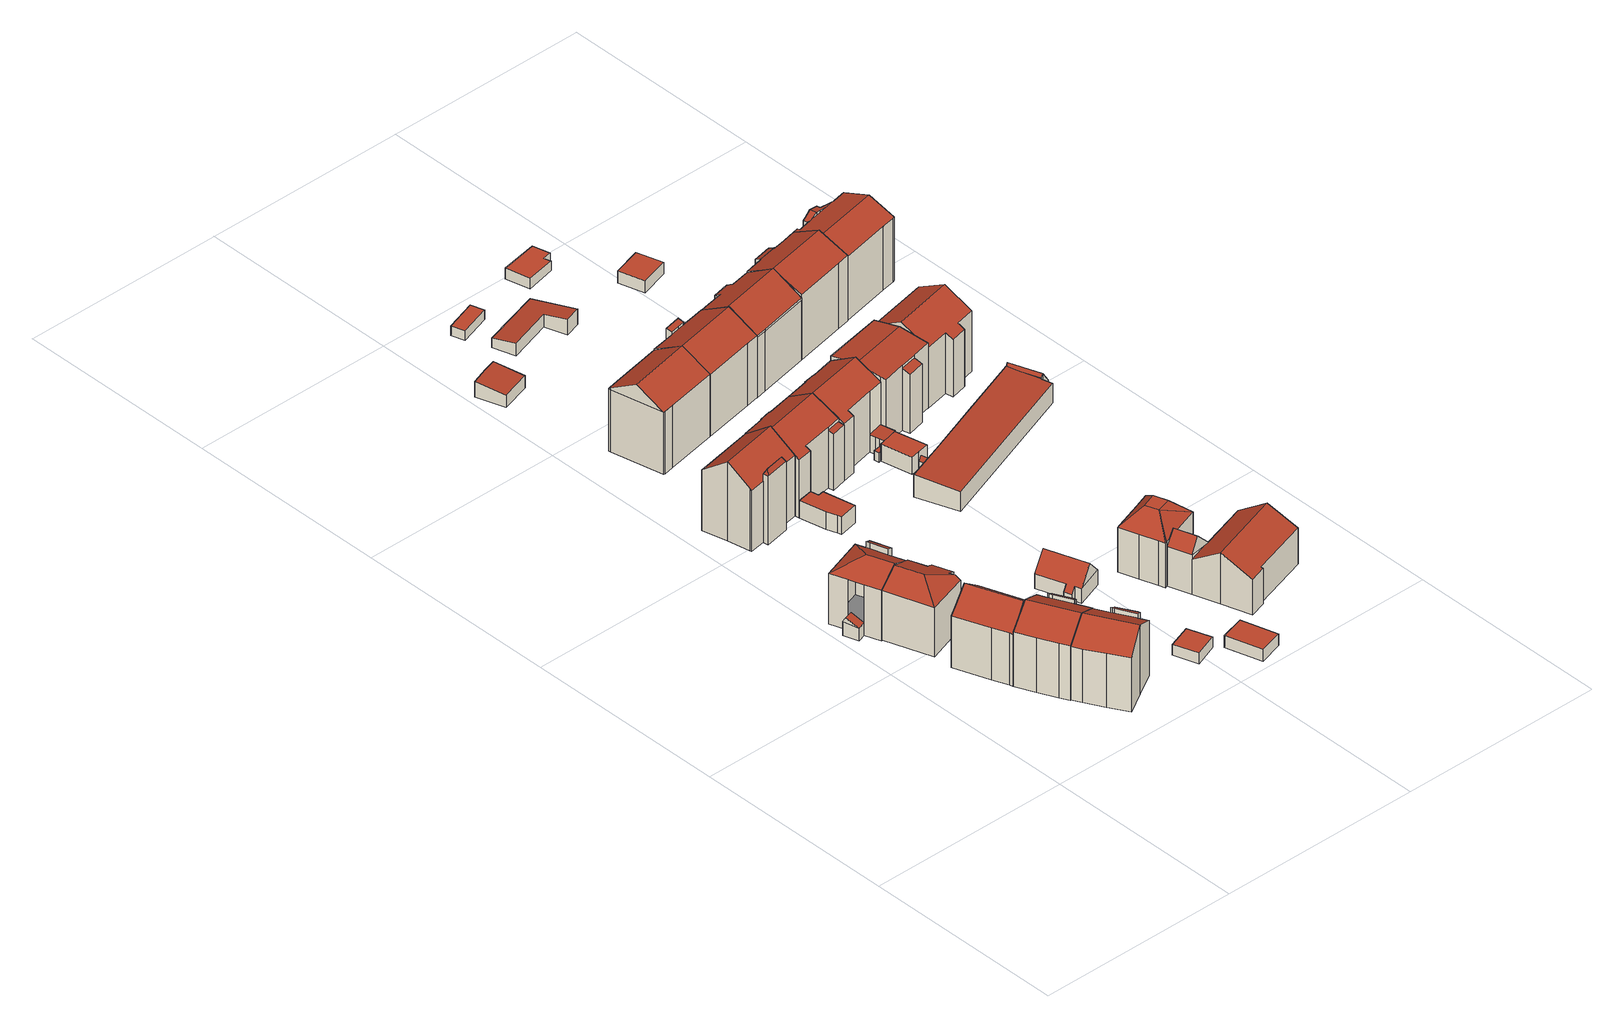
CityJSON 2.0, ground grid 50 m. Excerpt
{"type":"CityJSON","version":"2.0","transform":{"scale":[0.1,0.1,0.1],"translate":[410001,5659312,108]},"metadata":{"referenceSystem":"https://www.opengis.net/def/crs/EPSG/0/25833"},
"CityObjects":{
"building1":{"type":"Building","attributes":{"Dachtyp_tdc":"tdcGableRoof","Gemeindeschluessel":14612000,"Dachneigung":38.28,"QualitaetDacherkennung":72,"Geometrietyp2DReferenz":"3000","measuredHeight":17.63,"function":"31001_9998","roofType":"3100"},"geometry":[{"type":"Solid","lod":"2","boundaries":[[[[0,1,2,3]],[[1,4,5,2]],[[4,6,7,5]],[[6,8,9,7]],[[8,10,11,9]],[[10,12,13,11]],[[12,14,15,13]],[[14,16,17,15]],[[16,0,3,17]],[[12,10,8,6,4,1,0]],[[0,16,14,12]],[[3,2,5,7,9,11,13,15,17]]]],"semantics":{"surfaces":[{"type":"WallSurface"},{"type":"RoofSurface"},{"type":"GroundSurface"}],"values":[[0,0,0,0,0,0,0,0,0,1,1,2]]}}]},
"building2":{"type":"Building","attributes":{"Gemeindeschluessel":14612000,"Geometrietyp2DReferenz":"3000","function":"31001_9998","roofType":"9999"},"children":["building2-1","building2-2","building2-3"]},
"building2-1":{"type":"BuildingPart","attributes":{"Dachtyp_tdc":"tdcHipAndGableRoof","Dachneigung":29.23,"QualitaetDacherkennung":63,"Geometrietyp2DReferenz":"3000","measuredHeight":15.83,"roofType":"5000"},"parents":["building2"],"geometry":[{"type":"MultiSurface","lod":"2","boundaries":[[[18,19,20,21]],[[19,22,23,20]],[[22,24,25,23]],[[24,26,27,25]],[[26,28,27]],[[29,30,31]],[[29,32,33,30]],[[32,34,35,33]],[[34,36,37,35]],[[34,32,38]],[[32,29,26,24,22,38]],[[22,19,18,36,34,38]],[[20,23,25,27,30,33,35,37,21]]],"semantics":{"surfaces":[{"type":"WallSurface"},{"type":"RoofSurface"},{"type":"GroundSurface"}],"values":[0,0,0,0,0,0,0,0,0,1,1,1,2]}}]},
"building2-2":{"type":"BuildingPart","attributes":{"Dachtyp_tdc":"tdcPolyFlatRoof","Dachneigung":27.57,"QualitaetDacherkennung":47,"Geometrietyp2DReferenz":"3000","measuredHeight":14.24,"roofType":"2100"},"parents":["building2"],"geometry":[{"type":"MultiSurface","lod":"2","boundaries":[[[39,37,36]],[[39,40,41,37]],[[40,42,43,41]],[[42,44,21,43]],[[44,18,21]],[[44,42,40,39]],[[37,41,43,21]]],"semantics":{"surfaces":[{"type":"WallSurface"},{"type":"RoofSurface"},{"type":"GroundSurface"}],"values":[0,0,0,0,0,1,2]}}]},
"building2-3":{"type":"BuildingPart","attributes":{"Dachtyp_tdc":"tdcGableRoof","Dachneigung":25.14,"QualitaetDacherkennung":19,"Geometrietyp2DReferenz":"3000","measuredHeight":4.62,"roofType":"3100"},"parents":["building2"],"geometry":[{"type":"MultiSurface","lod":"2","boundaries":[[[28,45,46,47]],[[48,46,45,31]],[[47,46,48]],[[27,49,50,30]],[[28,47,49,27]],[[47,48,50,49]],[[48,31,30,50]]],"semantics":{"surfaces":[{"type":"RoofSurface"},{"type":"WallSurface"},{"type":"GroundSurface"}],"values":[0,0,1,2,1,1,1]}}]},
"building3":{"type":"Building","attributes":{"Dachtyp_tdc":"tdcFreeFormRoof","Gemeindeschluessel":14612000,"Dachneigung":24,"QualitaetDacherkennung":48,"Geometrietyp2DReferenz":"3000","measuredHeight":15.44,"function":"31001_9998","roofType":"5000"},"geometry":[{"type":"Solid","lod":"2","boundaries":[[[[24,51,52,53]],[[51,54,55,52]],[[54,56,57,55]],[[56,58,59,57]],[[58,60,61,59]],[[60,62,63,61]],[[62,64,65,63]],[[64,24,53,65]],[[62,66,67,64]],[[67,66,60,58,56,54,51,68]],[[64,67,68,24]],[[51,24,68]],[[62,60,66]],[[53,52,55,57,59,61,63,65]]]],"semantics":{"surfaces":[{"type":"WallSurface"},{"type":"RoofSurface"},{"type":"GroundSurface"}],"values":[[0,0,0,0,0,0,0,0,1,1,1,0,0,2]]}}]},
"building4":{"type":"Building","attributes":{"Gemeindeschluessel":14612000,"Geometrietyp2DReferenz":"3000","function":"31001_9998","roofType":"9999"},"children":["building4-1","building4-2"]},
"building4-1":{"type":"BuildingPart","attributes":{"Dachtyp_tdc":"tdcPolyFlatRoof","Dachneigung":25.53,"QualitaetDacherkennung":54,"Geometrietyp2DReferenz":"3000","measuredHeight":14.99,"roofType":"2100"},"parents":["building4"],"geometry":[{"type":"MultiSurface","lod":"2","boundaries":[[[69,70,71,72,73]],[[70,74,75,71]],[[74,76,77,75]],[[76,78,79,77]],[[78,80,81,82,79]],[[80,78,76,74,70,69]],[[72,71,75,77,79,82]]],"semantics":{"surfaces":[{"type":"WallSurface"},{"type":"RoofSurface"},{"type":"GroundSurface"}],"values":[0,0,0,0,0,1,2]}}]},
"building4-2":{"type":"BuildingPart","attributes":{"Dachtyp_tdc":"tdcGableRoof","Dachneigung":29.3,"QualitaetDacherkennung":65,"Geometrietyp2DReferenz":"3000","measuredHeight":17.42,"roofType":"3100"},"parents":["building4"],"geometry":[{"type":"MultiSurface","lod":"2","boundaries":[[[83,73,72,84]],[[81,85,86,82]],[[85,87,88,86]],[[87,89,90,88]],[[89,91,92,90]],[[91,93,94,92]],[[93,95,96,94]],[[95,97,2,96]],[[97,98,99,2]],[[98,100,17,99]],[[100,101,102,17]],[[101,83,84,102]],[[98,97,95,93,91,89]],[[89,87,85,81,73,83,101,100,98]],[[84,72,82,86,88,90,92,94,96,2,99,17,102]]],"semantics":{"surfaces":[{"type":"WallSurface"},{"type":"RoofSurface"},{"type":"GroundSurface"}],"values":[0,0,0,0,0,0,0,0,0,0,0,0,1,1,2]}}]},
"building5":{"type":"Building","attributes":{"Gemeindeschluessel":14612000,"Geometrietyp2DReferenz":"3000","function":"31001_9998","roofType":"9999"},"children":["building5-1","building5-2"]},
"building5-1":{"type":"BuildingPart","attributes":{"Dachtyp_tdc":"tdcGableRoof","Dachneigung":29.98,"QualitaetDacherkennung":65,"Geometrietyp2DReferenz":"3000","measuredHeight":17.37,"roofType":"3100"},"parents":["building5"],"geometry":[{"type":"MultiSurface","lod":"2","boundaries":[[[103,104,105,106]],[[104,107,108,105]],[[107,109,110,108]],[[109,111,112,110]],[[111,113,114,112]],[[113,115,116,114]],[[115,117,118,116]],[[117,119,120,118]],[[119,121,122,120]],[[121,123,124,122]],[[119,117,115,113,111,109]],[[109,107,104,103,123,121,119]],[[106,105,108,110,112,114,116,118,120,122,124]]],"semantics":{"surfaces":[{"type":"WallSurface"},{"type":"RoofSurface"},{"type":"GroundSurface"}],"values":[0,0,0,0,0,0,0,0,0,0,1,1,2]}}]},
"building5-2":{"type":"BuildingPart","attributes":{"Dachtyp_tdc":"tdcPolyFlatRoof","Dachneigung":25.02,"QualitaetDacherkennung":43,"Geometrietyp2DReferenz":"3000","measuredHeight":15.07,"roofType":"2100"},"parents":["building5"],"geometry":[{"type":"MultiSurface","lod":"2","boundaries":[[[125,126,127,128]],[[126,129,130,127]],[[129,131,103,106,130]],[[131,129,126,125,132,133]],[[124,134,128,127,130,106]],[[133,132,134,124,123]],[[132,125,128,134]]],"semantics":{"surfaces":[{"type":"WallSurface"},{"type":"RoofSurface"},{"type":"GroundSurface"}],"values":[0,0,0,1,2,0,0]}}]},
"building6":{"type":"Building","attributes":{"Gemeindeschluessel":14612000,"Geometrietyp2DReferenz":"3000","function":"31001_9998","roofType":"9999"},"children":["building6-1","building6-2"]},
"building6-1":{"type":"BuildingPart","attributes":{"Dachtyp_tdc":"tdcGableRoof","Dachneigung":36.99,"QualitaetDacherkennung":62,"Geometrietyp2DReferenz":"3000","measuredHeight":20.01,"roofType":"3100"},"parents":["building6"],"geometry":[{"type":"MultiSurface","lod":"2","boundaries":[[[135,136,137,138]],[[136,139,140,137]],[[139,141,142,140]],[[141,143,144,142]],[[143,145,146,144]],[[145,147,148,146]],[[147,149,150,148]],[[149,151,152,150]],[[151,153,152]],[[147,145,143,141]],[[141,139,136,135,153,151,149,147]],[[138,137,140,142,144,146,148,150,152]]],"semantics":{"surfaces":[{"type":"WallSurface"},{"type":"RoofSurface"},{"type":"GroundSurface"}],"values":[0,0,0,0,0,0,0,0,0,1,1,2]}}]},
"building6-2":{"type":"BuildingPart","attributes":{"Dachtyp_tdc":"tdcFreeFormRoof","Dachneigung":62.5,"QualitaetDacherkennung":27,"Geometrietyp2DReferenz":"3000","measuredHeight":18.64,"roofType":"5000"},"parents":["building6"],"geometry":[{"type":"MultiSurface","lod":"2","boundaries":[[[154,155,156,152]],[[155,157,158,156]],[[157,159,135,138,158]],[[154,152,153]],[[160,159,157]],[[161,160,157,155]],[[161,155,154]],[[160,161,154,159]],[[156,158,138,152]]],"semantics":{"surfaces":[{"type":"WallSurface"},{"type":"RoofSurface"},{"type":"GroundSurface"}],"values":[0,0,0,0,1,1,1,1,2]}}]},
"building7":{"type":"Building","attributes":{"Dachtyp_tdc":"tdcPolyFlatRoof","Gemeindeschluessel":14612000,"Dachneigung":0,"QualitaetDacherkennung":81,"Geometrietyp2DReferenz":"3000","measuredHeight":2.71,"function":"31001_9998","roofType":"1000"},"geometry":[{"type":"Solid","lod":"2","boundaries":[[[[162,163,164,165]],[[163,166,167,164]],[[166,168,169,167]],[[168,162,165,169]],[[168,166,163,162]],[[165,164,167,169]]]],"semantics":{"surfaces":[{"type":"WallSurface"},{"type":"RoofSurface"},{"type":"GroundSurface"}],"values":[[0,0,0,0,1,2]]}}]},
"building8":{"type":"Building","attributes":{"Dachtyp_tdc":"tdcPolyFlatRoof","Gemeindeschluessel":14612000,"Dachneigung":0,"QualitaetDacherkennung":70,"Geometrietyp2DReferenz":"3000","measuredHeight":4.4,"function":"31001_9998","roofType":"1000"},"geometry":[{"type":"Solid","lod":"2","boundaries":[[[[170,171,172,173]],[[171,174,175,172]],[[174,176,177,175]],[[176,178,179,177]],[[178,180,181,179]],[[180,182,183,181]],[[182,184,185,183]],[[184,170,173,185]],[[184,182,180,178,176,174,171,170]],[[173,172,175,177,179,181,183,185]]]],"semantics":{"surfaces":[{"type":"WallSurface"},{"type":"RoofSurface"},{"type":"GroundSurface"}],"values":[[0,0,0,0,0,0,0,0,1,2]]}}]},
"building9":{"type":"Building","attributes":{"Dachtyp_tdc":"tdcPolyFlatRoof","Gemeindeschluessel":14612000,"Dachneigung":5.84,"QualitaetDacherkennung":90,"Geometrietyp2DReferenz":"3000","measuredHeight":3.91,"function":"31001_9998","roofType":"2100"},"geometry":[{"type":"Solid","lod":"2","boundaries":[[[[186,187,188,189]],[[187,190,191,188]],[[190,192,193,191]],[[192,194,195,193]],[[194,186,189,195]],[[194,192,190,187,186]],[[189,188,191,193,195]]]],"semantics":{"surfaces":[{"type":"WallSurface"},{"type":"RoofSurface"},{"type":"GroundSurface"}],"values":[[0,0,0,0,0,1,2]]}}]},
"building10":{"type":"Building","attributes":{"Dachtyp_tdc":"tdcFreeFormRoof","Gemeindeschluessel":14612000,"Dachneigung":31.15,"QualitaetDacherkennung":88,"Geometrietyp2DReferenz":"3000","measuredHeight":19.9,"function":"31001_9998","roofType":"5000"},"geometry":[{"type":"Solid","lod":"2","boundaries":[[[[196,197,198,199]],[[197,200,201,198]],[[200,202,203,201]],[[202,204,205,203]],[[204,206,207,205]],[[206,208,209,207]],[[208,210,211,209]],[[210,212,213,211]],[[212,196,199,213]],[[214,215,216,217,218,219,220]],[[202,220,219,221,222,223]],[[202,223,204]],[[204,223,222,206]],[[206,222,221,208]],[[208,221,219,218,210]],[[210,218,217,212]],[[212,217,216,196]],[[196,216,215,197]],[[197,215,214,200]],[[200,214,220,202]],[[199,198,201,203,205,207,209,211,213]]]],"semantics":{"surfaces":[{"type":"WallSurface"},{"type":"RoofSurface"},{"type":"GroundSurface"}],"values":[[0,0,0,0,0,0,0,0,0,1,1,0,0,0,0,0,0,0,0,0,2]]}}]},
"building11":{"type":"Building","attributes":{"Dachtyp_tdc":"tdcFreeFormRoof","Gemeindeschluessel":14612000,"Dachneigung":49.69,"QualitaetDacherkennung":70,"Geometrietyp2DReferenz":"3000","measuredHeight":7.83,"function":"31001_9998","roofType":"5000"},"geometry":[{"type":"Solid","lod":"2","boundaries":[[[[224,225,226,227]],[[225,228,229,226]],[[228,230,231,229]],[[230,232,233,231]],[[232,234,235,233]],[[234,236,237,235]],[[236,238,239,237]],[[238,224,227,239]],[[236,234,240,241,228,225,224,238]],[[240,232,230,241]],[[234,232,240]],[[230,228,241]],[[227,226,229,231,233,235,237,239]]]],"semantics":{"surfaces":[{"type":"WallSurface"},{"type":"RoofSurface"},{"type":"GroundSurface"}],"values":[[0,0,0,0,0,0,0,0,1,1,0,0,2]]}}]},
"building12":{"type":"Building","attributes":{"Gemeindeschluessel":14612000,"Geometrietyp2DReferenz":"3000","function":"31001_9998","roofType":"9999"},"children":["building12-1","building12-2"]},
"building12-1":{"type":"BuildingPart","attributes":{"Dachtyp_tdc":"tdcGableRoof","Dachneigung":29.16,"QualitaetDacherkennung":80,"Geometrietyp2DReferenz":"3000","measuredHeight":18.86,"roofType":"3100"},"parents":["building12"],"geometry":[{"type":"MultiSurface","lod":"2","boundaries":[[[242,243,244,245]],[[243,246,247,244]],[[246,248,249,247]],[[248,250,251,249]],[[250,252,253,251]],[[252,254,253]],[[255,256,257,258,259]],[[256,260,179,257]],[[260,261,177,179]],[[261,149,150,177]],[[149,262,263,150]],[[262,264,146,263]],[[264,265,266,146]],[[265,242,245,266]],[[262,149,261,260,256,255,252,250]],[[250,248,246,243,242,265,264,262]],[[245,244,247,249,251,253,258,257,179,177,150,263,146,266]]],"semantics":{"surfaces":[{"type":"WallSurface"},{"type":"RoofSurface"},{"type":"GroundSurface"}],"values":[0,0,0,0,0,0,0,0,0,0,0,0,0,0,1,1,2]}}]},
"building12-2":{"type":"BuildingPart","attributes":{"Dachtyp_tdc":"tdcPolyFlatRoof","Dachneigung":11.91,"QualitaetDacherkennung":86,"Geometrietyp2DReferenz":"3000","measuredHeight":14.45,"roofType":"2100"},"parents":["building12"],"geometry":[{"type":"MultiSurface","lod":"2","boundaries":[[[254,267,268,253]],[[267,269,270,268]],[[269,259,258,270]],[[269,267,254,259]],[[258,253,268,270]]],"semantics":{"surfaces":[{"type":"WallSurface"},{"type":"RoofSurface"},{"type":"GroundSurface"}],"values":[0,0,0,1,2]}}]},
"building13":{"type":"Building","attributes":{"Dachtyp_tdc":"tdcPolyFlatRoof","Gemeindeschluessel":14612000,"Dachneigung":0,"QualitaetDacherkennung":87,"Geometrietyp2DReferenz":"3000","measuredHeight":2.92,"function":"31001_9998","roofType":"1000"},"geometry":[{"type":"Solid","lod":"2","boundaries":[[[[271,272,273,274]],[[272,275,276,273]],[[275,277,278,276]],[[277,271,274,278]],[[277,275,272,271]],[[274,273,276,278]]]],"semantics":{"surfaces":[{"type":"WallSurface"},{"type":"RoofSurface"},{"type":"GroundSurface"}],"values":[[0,0,0,0,1,2]]}}]},
"building14":{"type":"Building","attributes":{"Gemeindeschluessel":14612000,"Geometrietyp2DReferenz":"3000","function":"31001_9998","roofType":"9999"},"children":["building14-1","building14-2","building14-3"]},
"building14-1":{"type":"BuildingPart","attributes":{"Dachtyp_tdc":"tdcGableRoof","Dachneigung":29.56,"QualitaetDacherkennung":82,"Geometrietyp2DReferenz":"3000","measuredHeight":18.9,"roofType":"3100"},"parents":["building14"],"geometry":[{"type":"MultiSurface","lod":"2","boundaries":[[[279,280,281,282]],[[280,283,284,281]],[[283,285,268,284]],[[285,286,253,268]],[[286,250,251,253]],[[250,248,249,251]],[[248,287,288,249]],[[287,289,290,288]],[[289,291,292,290]],[[291,293,294,292]],[[293,295,296,294]],[[295,297,298,296]],[[297,299,300,298]],[[299,301,300]],[[297,295,293,291,289,287,248,250]],[[250,286,285,283,280,279,299,297]],[[282,281,284,268,253,251,249,288,290,292,294,296,298,300]]],"semantics":{"surfaces":[{"type":"WallSurface"},{"type":"RoofSurface"},{"type":"GroundSurface"}],"values":[0,0,0,0,0,0,0,0,0,0,0,0,0,0,1,1,2]}}]},
"building14-2":{"type":"BuildingPart","attributes":{"Dachtyp_tdc":"tdcPolyFlatRoof","Dachneigung":0,"QualitaetDacherkennung":84,"Geometrietyp2DReferenz":"3000","measuredHeight":4.38,"roofType":"1000"},"parents":["building14"],"geometry":[{"type":"MultiSurface","lod":"2","boundaries":[[[302,303,304,305]],[[306,307,308,309]],[[307,310,311,308]],[[310,312,313,311]],[[312,302,305,313]],[[312,310,307,306,314,303,302]],[[305,304,309,308,311,313]]],"semantics":{"surfaces":[{"type":"WallSurface"},{"type":"RoofSurface"},{"type":"GroundSurface"}],"values":[0,0,0,0,0,1,2]}}]},
"building14-3":{"type":"BuildingPart","attributes":{"Dachtyp_tdc":"tdcPolyFlatRoof","Dachneigung":3.08,"QualitaetDacherkennung":52,"Geometrietyp2DReferenz":"3000","measuredHeight":4.52,"roofType":"2100"},"parents":["building14"],"geometry":[{"type":"MultiSurface","lod":"2","boundaries":[[[303,315,316,304]],[[315,317,318,316]],[[317,319,282,318]],[[301,320,321,300]],[[320,322,323,321]],[[322,324,306,309,323]],[[324,322,320,301,319,317,315,303,314]],[[304,316,318,282,300,321,323,309]]],"semantics":{"surfaces":[{"type":"WallSurface"},{"type":"RoofSurface"},{"type":"GroundSurface"}],"values":[0,0,0,0,0,0,1,2]}}]},
"building15":{"type":"Building","attributes":{"Gemeindeschluessel":14612000,"Geometrietyp2DReferenz":"3000","function":"31001_9998","roofType":"9999"},"children":["building15-1","building15-2"]},
"building15-1":{"type":"BuildingPart","attributes":{"Dachtyp_tdc":"tdcGableRoof","Dachneigung":31.46,"QualitaetDacherkennung":75,"Geometrietyp2DReferenz":"3000","measuredHeight":19.87,"roofType":"3100"},"parents":["building15"],"geometry":[{"type":"MultiSurface","lod":"2","boundaries":[[[325,326,327,328]],[[326,329,330,327]],[[329,331,332,330]],[[333,334,335,336]],[[331,333,336,332]],[[334,337,338,335]],[[337,339,203,338]],[[339,220,340,203]],[[220,341,201,340]],[[341,342,343,201]],[[220,339,337,334,333]],[[333,331,329,326,325,342,341,220]],[[328,327,330,332,336,335,338,203,340,201,343]]],"semantics":{"surfaces":[{"type":"WallSurface"},{"type":"RoofSurface"},{"type":"GroundSurface"}],"values":[0,0,0,0,0,0,0,0,0,0,1,1,2]}}]},
"building15-2":{"type":"BuildingPart","attributes":{"Dachtyp_tdc":"tdcPolyFlatRoof","Dachneigung":18.88,"QualitaetDacherkennung":41,"Geometrietyp2DReferenz":"3000","measuredHeight":17.12,"roofType":"2100"},"parents":["building15"],"geometry":[{"type":"MultiSurface","lod":"2","boundaries":[[[344,345,327,346]],[[345,347,325,328,327]],[[348,349,350,343,342]],[[349,344,346,350]],[[349,348,347,345,344]],[[346,327,328,343,350]]],"semantics":{"surfaces":[{"type":"WallSurface"},{"type":"RoofSurface"},{"type":"GroundSurface"}],"values":[0,0,0,0,1,2]}}]},
"building16":{"type":"Building","attributes":{"Dachtyp_tdc":"tdcFreeFormRoof","Gemeindeschluessel":14612000,"Dachneigung":45.65,"QualitaetDacherkennung":54,"Geometrietyp2DReferenz":"3000","measuredHeight":15.61,"function":"31001_9998","roofType":"5000"},"geometry":[{"type":"Solid","lod":"2","boundaries":[[[[351,352,353,354]],[[352,355,356,353]],[[355,357,358,356]],[[357,359,360,358]],[[359,361,362,360]],[[361,363,364,362]],[[363,365,366,364]],[[365,367,368,366]],[[367,351,354,368]],[[365,369,370,352,351,367]],[[371,359,357,355,352,370]],[[361,359,371,372]],[[369,361,372]],[[369,363,361]],[[365,363,369]],[[369,372,371,370]],[[354,353,356,358,360,362,364,366,368]]]],"semantics":{"surfaces":[{"type":"WallSurface"},{"type":"RoofSurface"},{"type":"GroundSurface"}],"values":[[0,0,0,0,0,0,0,0,0,1,1,1,1,1,1,1,2]]}}]},
"building17":{"type":"Building","attributes":{"Dachtyp_tdc":"tdcPolyFlatRoof","Gemeindeschluessel":14612000,"Dachneigung":0,"QualitaetDacherkennung":82,"Geometrietyp2DReferenz":"3000","measuredHeight":2.39,"function":"31001_9998","roofType":"1000"},"geometry":[{"type":"Solid","lod":"2","boundaries":[[[[373,374,375,376]],[[374,377,378,375]],[[377,379,380,378]],[[379,373,376,380]],[[379,377,374,373]],[[376,375,378,380]]]],"semantics":{"surfaces":[{"type":"WallSurface"},{"type":"RoofSurface"},{"type":"GroundSurface"}],"values":[[0,0,0,0,1,2]]}}]},
"building18":{"type":"Building","attributes":{"Dachtyp_tdc":"tdcPolyFlatRoof","Gemeindeschluessel":14612000,"Dachneigung":0,"QualitaetDacherkennung":0,"Geometrietyp2DReferenz":"3000","BezugspunktDach":"2000","measuredHeight":2.45,"function":"31001_9998"},"geometry":[{"type":"MultiSurface","lod":"2","boundaries":[[[381,382,383,384,385]],[[385,384,386,387]],[[384,383,316,386]],[[383,382,304,316]],[[382,381,305,304]],[[381,385,387,305]],[[387,386,316,304,305]]],"semantics":{"surfaces":[{"type":"RoofSurface"},{"type":"WallSurface"},{"type":"GroundSurface"}],"values":[0,1,1,1,1,1,2]}}]},
"building19":{"type":"Building","attributes":{"Dachtyp_tdc":"tdcGableRoof","Gemeindeschluessel":14612000,"Dachneigung":48.23,"QualitaetDacherkennung":15,"Geometrietyp2DReferenz":"3000","measuredHeight":3.18,"function":"31001_9998","roofType":"3100"},"geometry":[{"type":"Solid","lod":"2","boundaries":[[[[388,389,308,311]],[[390,391,392]],[[389,388,393]],[[391,389,393,392]],[[388,390,392,393]],[[308,394,395,311]],[[389,391,394,308]],[[391,390,395,394]],[[390,388,311,395]]]],"semantics":{"surfaces":[{"type":"WallSurface"},{"type":"RoofSurface"},{"type":"GroundSurface"}],"values":[[0,0,0,1,1,2,0,0,0]]}}]},
"building20":{"type":"Building","attributes":{"Gemeindeschluessel":14612000,"Geometrietyp2DReferenz":"3000","function":"31001_9998","roofType":"9999"},"children":["building20-1","building20-2"]},
"building20-1":{"type":"BuildingPart","attributes":{"Dachtyp_tdc":"tdcGableRoof","Dachneigung":28.76,"QualitaetDacherkennung":41,"Geometrietyp2DReferenz":"3000","measuredHeight":13.01,"roofType":"3100"},"parents":["building20"],"geometry":[{"type":"MultiSurface","lod":"2","boundaries":[[[396,397,398,399]],[[397,400,401,398]],[[400,402,403,401]],[[402,404,405,403]],[[404,406,407,405]],[[406,408,409,407]],[[408,410,411,409]],[[412,396,399,413,414]],[[408,406,404,402,400,397]],[[397,396,412,415,410,408]],[[399,398,401,403,405,407,409,411,413]]],"semantics":{"surfaces":[{"type":"WallSurface"},{"type":"RoofSurface"},{"type":"GroundSurface"}],"values":[0,0,0,0,0,0,0,0,1,1,2]}}]},
"building20-2":{"type":"BuildingPart","attributes":{"Dachtyp_tdc":"tdcGableRoof","Dachneigung":45.03,"QualitaetDacherkennung":74,"Geometrietyp2DReferenz":"3000","measuredHeight":13.15,"roofType":"3100"},"parents":["building20"],"geometry":[{"type":"MultiSurface","lod":"2","boundaries":[[[416,414,413,417]],[[418,419,364,411,410]],[[419,416,417,364]],[[418,415,414,420]],[[416,419,421]],[[414,416,421,420]],[[417,413,411,364]],[[419,418,420,421]]],"semantics":{"surfaces":[{"type":"WallSurface"},{"type":"RoofSurface"},{"type":"GroundSurface"}],"values":[0,0,0,0,0,1,2,1]}}]},
"building21":{"type":"Building","attributes":{"Dachtyp_tdc":"tdcPolyFlatRoof","Gemeindeschluessel":14612000,"Dachneigung":8.58,"QualitaetDacherkennung":75,"Geometrietyp2DReferenz":"3000","measuredHeight":4.07,"function":"31001_9998","roofType":"2100"},"geometry":[{"type":"Solid","lod":"2","boundaries":[[[[422,423,424,425]],[[423,426,427,424]],[[426,428,429,427]],[[428,430,431,429]],[[430,432,433,431]],[[432,422,425,433]],[[432,430,428,426,423,422]],[[425,424,427,429,431,433]]]],"semantics":{"surfaces":[{"type":"WallSurface"},{"type":"RoofSurface"},{"type":"GroundSurface"}],"values":[[0,0,0,0,0,0,1,2]]}}]},
"building22":{"type":"Building","attributes":{"Gemeindeschluessel":14612000,"Geometrietyp2DReferenz":"3000","function":"31001_9998","roofType":"9999"},"children":["building22-1","building22-2"]},
"building22-1":{"type":"BuildingPart","attributes":{"Dachtyp_tdc":"tdcGableRoof","Dachneigung":10.09,"QualitaetDacherkennung":52,"Geometrietyp2DReferenz":"3000","measuredHeight":17.69,"roofType":"3100"},"parents":["building22"],"geometry":[{"type":"MultiSurface","lod":"2","boundaries":[[[434,435,436,437]],[[435,438,439,436]],[[438,440,439]],[[441,442,443]],[[441,444,321,442]],[[444,445,300,321]],[[445,446,447,300]],[[446,448,296,447]],[[448,449,450,296]],[[449,434,437,450]],[[446,445,444,441,438,435,434]],[[434,449,448,446]],[[437,436,439,442,321,300,447,296,450]]],"semantics":{"surfaces":[{"type":"WallSurface"},{"type":"RoofSurface"},{"type":"GroundSurface"}],"values":[0,0,0,0,0,0,0,0,0,0,1,1,2]}}]},
"building22-2":{"type":"BuildingPart","attributes":{"Dachtyp_tdc":"tdcPolyFlatRoof","Dachneigung":22.15,"QualitaetDacherkennung":65,"Geometrietyp2DReferenz":"3000","measuredHeight":15.66,"roofType":"2100"},"parents":["building22"],"geometry":[{"type":"MultiSurface","lod":"2","boundaries":[[[440,451,452,439]],[[451,453,454,452]],[[453,443,442,454]],[[443,453,451,440]],[[439,452,454,442]]],"semantics":{"surfaces":[{"type":"WallSurface"},{"type":"RoofSurface"},{"type":"GroundSurface"}],"values":[0,0,0,1,2]}}]},
"building23":{"type":"Building","attributes":{"Dachtyp_tdc":"tdcFreeFormRoof","Gemeindeschluessel":14612000,"Dachneigung":30.88,"QualitaetDacherkennung":79,"Geometrietyp2DReferenz":"3000","measuredHeight":19.96,"function":"31001_9998","roofType":"5000"},"geometry":[{"type":"Solid","lod":"2","boundaries":[[[[455,456,457,458]],[[456,459,460,457]],[[459,461,462,460]],[[461,463,464,462]],[[463,465,466,464]],[[465,467,468,466]],[[467,469,470,468]],[[469,471,472,470]],[[471,473,474,472]],[[473,455,458,474]],[[475,476,477,461,459,478,479,480,481]],[[482,483,475,481,484]],[[469,482,484,471]],[[455,479,478,456]],[[471,484,481,480,473]],[[467,483,482,469]],[[473,480,479,455]],[[456,478,459]],[[463,477,476,465]],[[458,457,460,462,464,466,468,470,472,474]],[[461,477,463]],[[465,476,475,483,467]]]],"semantics":{"surfaces":[{"type":"WallSurface"},{"type":"RoofSurface"},{"type":"GroundSurface"}],"values":[[0,0,0,0,0,0,0,0,0,0,1,1,0,0,0,0,0,0,0,2,0,0]]}}]},
"building24":{"type":"Building","attributes":{"Gemeindeschluessel":14612000,"Geometrietyp2DReferenz":"3000","function":"31001_9998","roofType":"9999"},"children":["building24-1","building24-2"]},
"building24-1":{"type":"BuildingPart","attributes":{"Dachtyp_tdc":"tdcGableRoof","Dachneigung":53.9,"QualitaetDacherkennung":14,"Geometrietyp2DReferenz":"3000","measuredHeight":6.28,"roofType":"3100"},"parents":["building24"],"geometry":[{"type":"MultiSurface","lod":"2","boundaries":[[[485,486,487,488,489]],[[490,491,492,493]],[[491,494,495,492]],[[494,496,497,495]],[[496,485,489,497]],[[491,490,498,486,485]],[[485,496,494,491]],[[489,488,493,492,495,497]]],"semantics":{"surfaces":[{"type":"WallSurface"},{"type":"RoofSurface"},{"type":"GroundSurface"}],"values":[0,0,0,0,0,1,1,2]}}]},
"building24-2":{"type":"BuildingPart","attributes":{"Dachtyp_tdc":"tdcPolyFlatRoof","Dachneigung":3.56,"QualitaetDacherkennung":79,"Geometrietyp2DReferenz":"3000","measuredHeight":5.58,"roofType":"2100"},"parents":["building24"],"geometry":[{"type":"MultiSurface","lod":"2","boundaries":[[[499,500,501,502]],[[500,503,504,501]],[[503,505,506,504]],[[505,507,490,493,506]],[[487,508,509,488]],[[508,510,511,509]],[[510,499,502,511]],[[510,508,487,498,507,505,503,500,499]],[[502,501,504,506,493,488,509,511]]],"semantics":{"surfaces":[{"type":"WallSurface"},{"type":"RoofSurface"},{"type":"GroundSurface"}],"values":[0,0,0,0,0,0,0,1,2]}}]},
"building25":{"type":"Building","attributes":{"Dachtyp_tdc":"tdcPolyFlatRoof","Gemeindeschluessel":14612000,"Dachneigung":2.62,"QualitaetDacherkennung":87,"Geometrietyp2DReferenz":"3000","measuredHeight":2.7,"function":"31001_9998","roofType":"2100"},"geometry":[{"type":"Solid","lod":"2","boundaries":[[[[512,513,514,515]],[[513,516,517,514]],[[516,518,519,517]],[[518,520,521,519]],[[520,522,523,521]],[[522,512,515,523]],[[522,520,518,516,513,512]],[[515,514,517,519,521,523]]]],"semantics":{"surfaces":[{"type":"WallSurface"},{"type":"RoofSurface"},{"type":"GroundSurface"}],"values":[[0,0,0,0,0,0,1,2]]}}]},
"building26":{"type":"Building","attributes":{"Dachtyp_tdc":"tdcFreeFormRoof","Gemeindeschluessel":14612000,"Dachneigung":28.49,"QualitaetDacherkennung":84,"Geometrietyp2DReferenz":"3000","measuredHeight":18.94,"function":"31001_9998","roofType":"5000"},"geometry":[{"type":"Solid","lod":"2","boundaries":[[[[524,525,526,527]],[[525,528,529,526]],[[528,530,531,529]],[[530,532,533,531]],[[532,534,535,533]],[[534,536,537,535]],[[536,538,539,537]],[[538,524,527,539]],[[540,541,532,530]],[[536,534,541,540,528,525,524,538]],[[530,528,540]],[[534,532,541]],[[527,526,529,531,533,535,537,539]]]],"semantics":{"surfaces":[{"type":"WallSurface"},{"type":"RoofSurface"},{"type":"GroundSurface"}],"values":[[0,0,0,0,0,0,0,0,1,1,0,0,2]]}}]},
"building27":{"type":"Building","attributes":{"Dachtyp_tdc":"tdcPolyFlatRoof","Gemeindeschluessel":14612000,"Dachneigung":0,"QualitaetDacherkennung":0,"Geometrietyp2DReferenz":"3000","BezugspunktDach":"2000","measuredHeight":3,"function":"31001_9998"},"geometry":[{"type":"MultiSurface","lod":"2","boundaries":[[[542,543,544,545]],[[545,544,546,547]],[[544,543,548,546]],[[543,542,549,548]],[[542,545,547,549]],[[547,546,548,549]]],"semantics":{"surfaces":[{"type":"RoofSurface"},{"type":"WallSurface"},{"type":"GroundSurface"}],"values":[0,1,1,1,1,2]}}]},
"building28":{"type":"Building","attributes":{"Gemeindeschluessel":14612000,"Geometrietyp2DReferenz":"3000","function":"31001_9998","roofType":"9999"},"children":["building28-1","building28-2"]},
"building28-1":{"type":"BuildingPart","attributes":{"Dachtyp_tdc":"tdcGableRoof","Dachneigung":24.63,"QualitaetDacherkennung":53,"Geometrietyp2DReferenz":"3000","measuredHeight":19.77,"roofType":"3100"},"parents":["building28"],"geometry":[{"type":"MultiSurface","lod":"2","boundaries":[[[550,551,552,553]],[[551,554,555,552]],[[554,556,557,555]],[[556,558,559,557]],[[558,560,561,559]],[[560,562,468,561]],[[562,563,564,468]],[[563,565,466,564]],[[565,566,567,466]],[[563,562,560,558,556]],[[556,554,551,550,566,565,563]],[[553,552,555,557,559,561,468,564,466,567]]],"semantics":{"surfaces":[{"type":"WallSurface"},{"type":"RoofSurface"},{"type":"GroundSurface"}],"values":[0,0,0,0,0,0,0,0,0,1,1,2]}}]},
"building28-2":{"type":"BuildingPart","attributes":{"Dachtyp_tdc":"tdcPolyFlatRoof","Dachneigung":30.5,"QualitaetDacherkennung":52,"Geometrietyp2DReferenz":"3000","measuredHeight":16.57,"roofType":"2100"},"parents":["building28"],"geometry":[{"type":"MultiSurface","lod":"2","boundaries":[[[568,569,550,553,570]],[[571,568,570,572]],[[571,573,569,568]],[[570,553,567,572]],[[573,571,572,567,566]]],"semantics":{"surfaces":[{"type":"WallSurface"},{"type":"RoofSurface"},{"type":"GroundSurface"}],"values":[0,0,1,2,0]}}]},
"building29":{"type":"Building","attributes":{"Gemeindeschluessel":14612000,"Geometrietyp2DReferenz":"3000","function":"31001_9998","roofType":"9999"},"children":["building29-1","building29-2"]},
"building29-1":{"type":"BuildingPart","attributes":{"Dachtyp_tdc":"tdcGableRoof","Dachneigung":13.16,"QualitaetDacherkennung":46,"Geometrietyp2DReferenz":"3000","measuredHeight":17.57,"roofType":"3100"},"parents":["building29"],"geometry":[{"type":"MultiSurface","lod":"2","boundaries":[[[574,575,576,577]],[[575,578,579,576]],[[580,581,582,583]],[[581,584,585,582]],[[584,586,587,585]],[[586,588,589,587]],[[588,590,591,589]],[[590,592,593,591]],[[592,574,577,593]],[[588,586,584,581,580,594,595]],[[595,596,578,575,574,592,590,588]],[[577,576,579,597,583,582,585,587,589,591,593]]],"semantics":{"surfaces":[{"type":"WallSurface"},{"type":"RoofSurface"},{"type":"GroundSurface"}],"values":[0,0,0,0,0,0,0,0,0,1,1,2]}}]},
"building29-2":{"type":"BuildingPart","attributes":{"Dachtyp_tdc":"tdcGableRoof","Dachneigung":24.08,"QualitaetDacherkennung":45,"Geometrietyp2DReferenz":"3000","measuredHeight":18.91,"roofType":"3100"},"parents":["building29"],"geometry":[{"type":"MultiSurface","lod":"2","boundaries":[[[598,599,582,600]],[[599,601,580,583,582]],[[602,579,578]],[[602,603,604,579]],[[603,605,606,604]],[[605,607,608,606]],[[607,609,610,608]],[[609,611,612,610]],[[611,613,614,612]],[[613,615,616,614]],[[615,617,618,616]],[[617,619,620,618]],[[619,621,622,620]],[[621,598,600,622]],[[617,615,613,611,609,607]],[[607,605,603,602,596,623,594,601,599,598,621,619,617]],[[600,582,583,597,579,604,606,608,610,612,614,616,618,620,622]]],"semantics":{"surfaces":[{"type":"WallSurface"},{"type":"RoofSurface"},{"type":"GroundSurface"}],"values":[0,0,0,0,0,0,0,0,0,0,0,0,0,0,1,1,2]}}]}
},
"vertices":[
[192,312,202],[140,287,157],[140,287,26],[192,312,26],[138,296,158],[138,296,26],[123,333,157],[123,333,26],[92,419,156],[92,419,26],[110,425,171],[110,425,26],[146,438,202],[146,438,26],[199,456,158],[199,456,26],[241,336,159],[241,336,26],
[143,660,151],[158,618,151],[158,618,23],[143,660,23],[105,600,182],[105,600,23],[52,582,151],[52,582,23],[39,620,151],[39,620,23],[39,620,55],[27,656,151],[27,656,23],[27,656,59],[13,697,151],[13,697,23],[119,732,151],[119,732,23],[127,708,151],[127,708,23],[84,662,182],
[127,708,166],[142,713,158],[142,713,23],[158,665,158],[158,665,23],[143,660,166],
[30,648,70],[9,642,70],[19,613,55],[7,649,59],[19,613,23],[7,649,23],
[158,618,154],[158,618,26],[52,582,26],[172,575,155],[172,575,26],[189,581,146],[189,581,26],[205,533,146],[205,533,26],[188,528,155],[188,528,26],[196,502,147],[196,502,26],[91,467,151],[91,467,26],[192,515,155],[125,535,180],[103,599,180],
[267,322,176],[272,324,173],[272,324,26],[267,322,26],[267,322,167],[279,321,171],[279,321,26],[300,279,171],[300,279,26],[298,271,173],[298,271,26],[293,268,176],[293,268,167],[293,268,26],
[266,321,168],[266,321,26],[292,268,168],[292,268,26],[309,234,167],[309,234,26],[251,204,201],[251,204,26],[193,174,164],[193,174,26],[182,196,164],[182,196,26],[161,241,164],[161,241,26],[140,287,164],[199,315,201],[199,315,26],[241,336,176],[257,343,167],[257,343,26],
[353,146,167],[352,146,168],[352,146,27],[353,146,27],[364,125,167],[364,125,27],[310,94,201],[310,94,27],[255,61,164],[255,61,27],[229,107,163],[229,107,27],[205,151,162],[205,151,27],[193,174,163],[193,174,27],[252,204,201],[252,204,27],[309,234,166],[309,234,27],[327,199,166],[327,199,27],
[339,201,172],[364,159,171],[364,159,27],[339,201,27],[364,152,172],[364,152,27],[353,146,178],[333,202,174],[327,199,178],[333,202,27],
[98,981,182],[60,974,182],[60,974,28],[98,981,28],[59,978,185],[59,978,28],[48,1033,228],[48,1033,28],[35,1095,180],[35,1095,28],[182,1124,180],[182,1124,28],[194,1062,228],[194,1062,28],[205,1002,181],[205,1002,28],[157,993,181],[157,993,28],[157,993,182],
[157,993,201],[160,980,201],[160,980,28],[100,968,201],[100,968,28],[98,981,201],[106,976,214],[152,985,214],
[444,143,55],[501,163,55],[501,163,28],[444,143,28],[521,106,55],[521,106,28],[464,85,55],[464,85,28],
[232,893,72],[229,901,72],[229,901,28],[232,893,28],[220,926,72],[220,926,28],[207,991,72],[207,991,28],[244,998,72],[244,998,28],[248,978,72],[248,978,28],[262,980,72],[262,980,28],[278,902,72],[278,902,28],
[36,1675,47],[14,1744,55],[14,1744,16],[36,1675,16],[57,1759,55],[57,1759,16],[88,1768,55],[88,1768,16],[109,1697,47],[109,1697,16],
[83,1419,184],[109,1424,184],[109,1424,27],[83,1419,27],[234,1449,184],[234,1449,27],[261,1313,184],[261,1313,27],[135,1289,184],[135,1289,27],[110,1284,184],[110,1284,27],[106,1284,184],[106,1284,27],[80,1413,184],[80,1413,27],[79,1418,184],[79,1418,27],[234,1449,185],[109,1424,185],[83,1419,185],[79,1418,185],[80,1413,188],[93,1350,226],[248,1381,226],[106,1284,185],[110,1284,185],[135,1289,185],
[410,428,48],[420,431,61],[420,431,24],[410,428,24],[397,499,61],[397,499,24],[463,522,62],[463,522,24],[498,421,62],[498,421,24],[432,398,61],[432,398,24],[427,413,61],[427,413,24],[416,409,48],[416,409,24],[465,409,102],[430,510,102],
[238,1139,179],[268,1145,179],[268,1145,28],[238,1139,28],[269,1142,181],[269,1142,28],[329,1154,182],[329,1154,28],[341,1095,217],[341,1095,28],[354,1033,181],[354,1033,28],[354,1033,172],[318,1025,181],[242,1010,181],[242,1010,28],[318,1025,28],[318,1025,173],[244,998,174],[207,991,175],[193,1065,217],[193,1065,28],[182,1124,181],[238,1136,181],[238,1136,28],
[357,1019,170],[357,1019,28],[320,1011,170],[320,1011,28],
[541,93,55],[600,110,55],[600,110,25],[541,93,25],[625,23,55],[625,23,25],[567,6,55],[567,6,25],
[461,1055,181],[386,1039,181],[386,1039,28],[461,1055,28],[389,1025,173],[389,1025,28],[357,1019,173],[354,1033,180],[387,1165,182],[387,1165,28],[387,1168,180],[387,1168,28],[416,1173,181],[416,1173,28],[416,1171,182],[416,1171,28],[473,1183,182],[473,1183,28],[486,1124,217],[486,1124,28],[499,1063,181],[499,1063,28],[499,1063,73],
[457,1018,71],[469,1021,71],[469,1021,28],[457,1018,28],[506,1029,71],[523,952,71],[523,952,28],[506,1029,28],[494,946,71],[494,946,28],[473,942,71],[473,942,28],[480,1023,71],
[466,1032,71],[466,1032,28],[464,1041,71],[464,1041,28],[461,1055,71],[502,1050,73],[502,1050,28],[502,1049,73],[502,1049,28],[506,1029,73],
[333,1468,187],[333,1469,187],[333,1469,27],[333,1468,27],[362,1474,187],[362,1474,27],[393,1480,187],[393,1480,27],[406,1412,226],[420,1344,183],[420,1344,27],[406,1412,27],[388,1338,183],[388,1338,27],[261,1313,183],[248,1381,27],[234,1449,187],[292,1460,187],[292,1460,27],
[330,1481,198],[333,1469,194],[330,1481,27],[333,1468,194],[292,1460,194],[289,1473,198],[289,1473,27],
[573,380,135],[558,426,135],[558,426,23],[573,380,23],[566,429,136],[566,429,23],[631,449,139],[631,449,23],[667,460,141],[667,460,23],[700,356,140],[700,356,23],[598,324,135],[598,324,23],[592,321,135],[592,321,23],[587,337,135],[587,337,23],[620,370,178],[610,402,178],[644,413,179],[655,380,179],
[125,1933,34],[201,1958,34],[201,1958,10],[125,1933,10],[211,1926,34],[211,1926,10],[135,1901,34],[135,1901,10],
[457,1018,52],[469,1021,52],[466,1032,52],[449,1029,52],[451,1017,52],[449,1029,28],[451,1017,28],
[494,946,49],[523,952,34],[501,915,49],[529,925,34],[507,917,60],[500,948,60],[529,925,28],[501,915,28],
[796,326,111],[818,264,153],[818,264,23],[796,326,23],[842,198,114],[842,198,23],[698,153,114],[698,153,23],[700,148,112],[700,148,23],[658,135,112],[658,135,23],[636,206,153],[636,206,23],[616,269,111],[616,269,23],[682,290,111],[682,290,23],[682,290,109],[671,287,111],
[664,344,109],[664,344,23],[616,269,123],[598,324,123],[639,277,154],[622,331,154],
[279,1824,44],[172,1791,44],[172,1791,12],[279,1824,12],[156,1845,36],[156,1845,12],[302,1889,36],[302,1889,12],[334,1783,52],[334,1783,12],[296,1771,52],[296,1771,12],
[632,1150,204],[647,1082,192],[647,1082,28],[632,1150,28],[601,1072,192],[601,1072,28],[601,1072,184],[558,1063,192],[558,1063,28],[558,1063,184],[502,1050,192],[499,1063,194],[486,1120,204],[486,1120,28],[473,1183,193],[619,1212,193],[619,1212,28],
[605,1054,177],[605,1054,28],[562,1044,177],[562,1044,28],
[419,1486,177],[458,1493,177],[458,1493,26],[419,1486,26],[455,1507,177],[455,1507,26],[496,1515,177],[496,1515,26],[499,1500,177],[499,1500,26],[546,1509,177],[546,1509,26],[571,1375,177],[571,1375,26],[447,1349,177],[447,1349,26],[420,1344,177],[420,1344,26],[393,1480,177],[393,1480,26],[558,1444,226],[546,1509,186],[499,1500,186],[458,1493,185],[419,1486,185],[393,1480,185],[406,1414,226],[447,1349,182],[571,1375,183],[420,1344,182],
[841,952,87],[838,951,78],[838,951,75],[838,951,24],[841,952,24],[811,1027,78],[814,1028,87],[814,1028,24],[811,1027,24],[837,1036,54],[837,1036,24],[864,960,54],[864,960,24],[821,997,78],
[427,889,80],[501,915,80],[501,915,24],[427,889,24],[529,925,80],[529,925,24],[670,976,80],[670,976,24],[811,1027,80],[846,927,73],[846,927,24],[463,789,73],[463,789,24],
[420,1953,34],[347,1937,37],[347,1937,10],[420,1953,10],[334,1996,37],[334,1996,10],[428,2017,33],[428,2017,10],[438,1975,33],[438,1975,10],[416,1970,34],[416,1970,10],
[710,1076,171],[706,1094,181],[706,1094,27],[710,1076,27],[647,1082,180],[647,1082,27],[619,1212,181],[619,1212,27],[771,1243,181],[771,1243,27],[795,1112,180],[795,1112,27],[748,1101,180],[748,1101,27],[751,1086,171],[751,1086,27],[633,1147,217],[783,1179,217],
[502,1763,47],[572,1783,47],[553,1845,47],[484,1825,47],[553,1845,17],[484,1825,17],[572,1783,17],[502,1763,17],
[638,1527,190],[671,1533,190],[671,1533,26],[638,1527,26],[703,1540,190],[703,1540,26],[715,1477,224],[715,1477,26],[729,1407,191],[729,1407,26],[698,1401,191],[698,1401,26],[571,1375,191],[558,1446,224],[558,1446,26],[546,1509,189],[592,1518,190],[592,1518,26],
[635,1541,184],[638,1527,192],[635,1541,26],[590,1532,184],[590,1532,26],[592,1518,192],
[823,1562,190],[830,1563,188],[830,1563,27],[823,1562,27],[831,1557,188],[831,1557,27],[747,1540,190],[746,1541,190],[746,1541,27],[747,1540,27],[744,1555,190],[744,1555,27],[750,1556,194],[750,1556,27],[767,1560,203],[767,1560,27],[790,1565,197],[790,1565,27],[792,1556,197],[792,1556,27],[754,1542,194],[770,1545,203],[807,1552,194],[770,1545,27],
[716,1534,194],[746,1541,194],[716,1534,27],[747,1540,194],[831,1557,194],[858,1563,194],[858,1563,27],[864,1564,194],[864,1564,27],[876,1502,216],[876,1502,27],[888,1440,188],[888,1440,27],[883,1439,188],[883,1439,27],[850,1432,188],[850,1432,27],[729,1407,188],[729,1407,27],[717,1470,216],[717,1470,27],[703,1540,191],[703,1540,27],[715,1542,191],[715,1542,27],[770,1545,194]
]}
